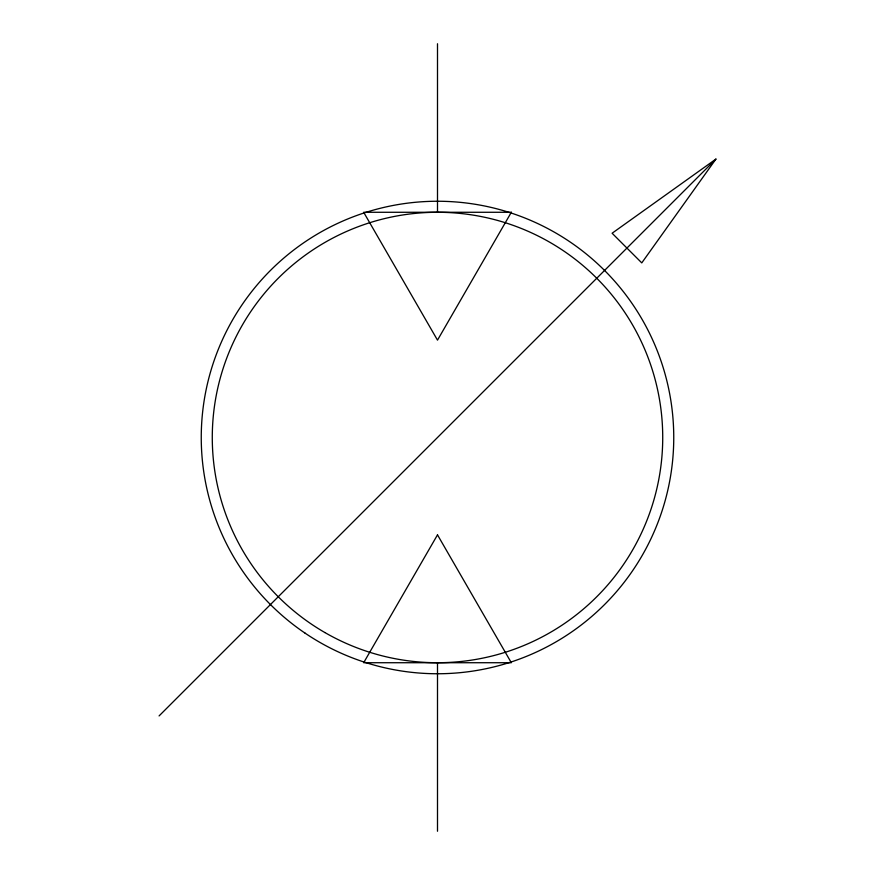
<?xml version="1.0" encoding="UTF-8"?>
<svg xmlns="http://www.w3.org/2000/svg" width="875" height="875" viewBox="0 0 875 875"><rect width="100%" height="100%" fill="white"/><g stroke="black" fill="none" stroke-linecap="round" stroke-linejoin="round"><path stroke-width="1.31" d="M715.925 159.075L641.769 262.894L612.106 233.231L715.925 159.075L159.075 715.925M437.5 43.75L437.5 212.275M437.5 662.725L437.5 831.25M511.328 212.275L437.5 340.145L363.672 212.275L511.328 212.275M437.5 534.855L363.672 662.725L511.328 662.725L437.5 534.855M324.888 632.548A225.225 225.225 0 0 0 662.725 437.5A225.225 225.225 0 0 0 324.888 242.452A225.225 225.225 0 0 0 324.888 632.548M305.08 633.15A236.25 236.25 0 0 0 673.148 454.355A236.25 236.25 0 0 0 334.272 224.995A236.25 236.25 0 0 0 305.08 633.15"/></g></svg>
